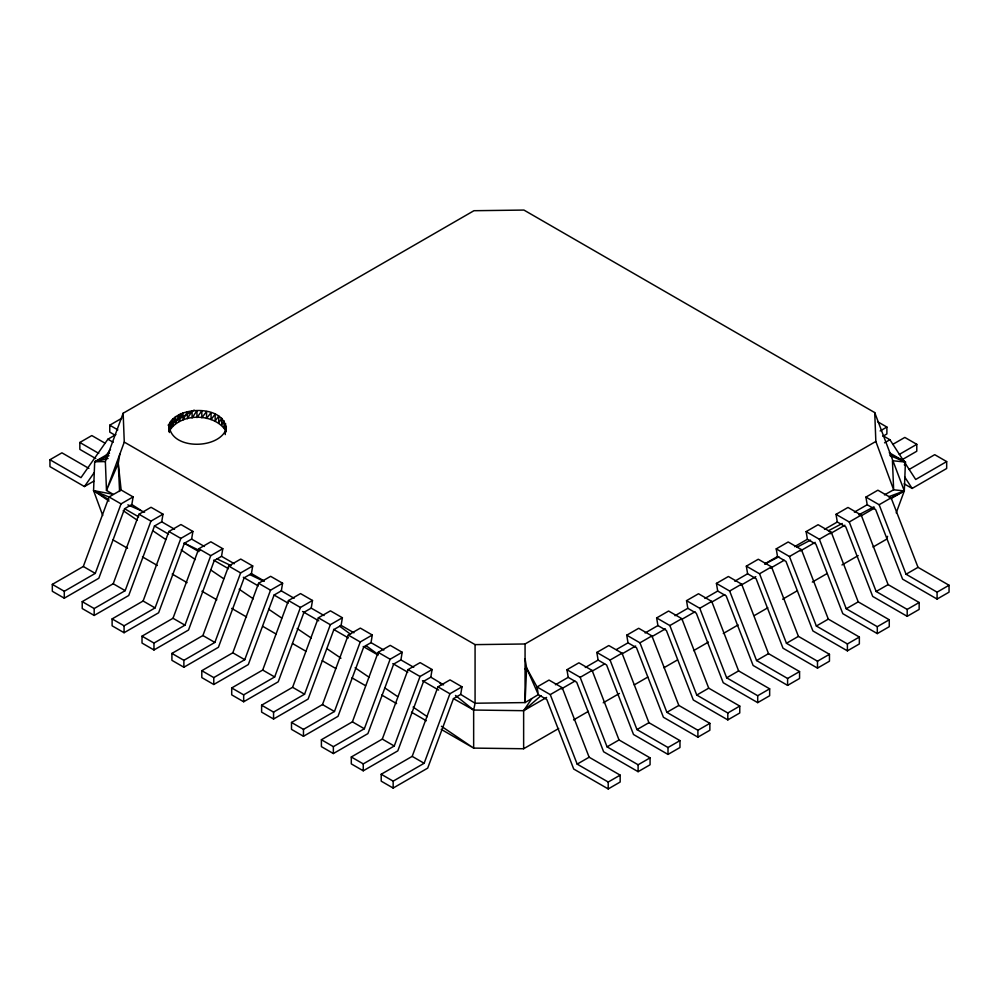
<?xml version="1.0" encoding="UTF-8"?>
<svg xmlns="http://www.w3.org/2000/svg" width="999" height="999" viewBox="0 0 999 999"><rect width="100%" height="100%" fill="white"/><g stroke="black" fill="none" stroke-linecap="round" stroke-linejoin="round"><path stroke-width="1.5" d="M109.54 453.171L94.693 461.738L93.569 490.596L113.137 494.28L106.481 490.434L105.357 461.575L123.152 413.236L473.938 210.714L523.926 210.065L874.724 412.587L875.848 441.446L525.062 643.98L525.062 702.584L475.074 703.234L460.714 694.43L453.471 698.613L427.697 768.119L393.156 788.061L381.206 781.156L381.206 774.25L412.187 756.368L437.962 686.85L450.025 679.894L461.975 686.8L460.714 694.43M226.286 426.248L226.186 431.83L226.186 429.071C218.544 450.174 168.581 449.95 169.293 424.15C177.822 404.982 227.497 405.107 225.562 430.369C213.836 412.774 180.307 412.712 169.293 431.056L169.293 424.15L168.781 431.093M896.215 512.887L904.307 490.921L905.431 462.05L889.26 452.722M525.062 668.93L526.61 668.044L525.062 702.584L538.324 694.617L546.803 699.512L573.713 769.03L608.216 788.935L620.167 782.03L620.167 775.137L589.135 757.217L562.225 687.699L549.013 680.069L537.05 686.975L538.324 694.617L526.61 668.044L525.062 658.753M169.293 431.056L170.629 421.441L170.629 428.346L172.727 418.893L172.727 425.799L175.549 416.595L175.549 423.501L179.008 414.597L179.008 421.503L182.992 412.974L182.992 419.88L187.4 411.75L187.4 418.656L192.095 410.989L192.095 417.894L196.953 410.689L196.953 417.594L201.823 410.864L201.823 417.769L206.568 411.526L206.568 418.431L211.064 412.624L211.064 419.53L215.16 414.16L215.16 421.066L218.756 416.059L218.756 422.964L221.741 418.294L221.741 425.199L224.038 420.779L224.038 427.684L225.562 423.464L225.562 430.369M119.58 491.446L118.257 463.486L119.793 454.283M121.141 490.01L109.078 496.978L83.304 566.483L52.323 584.378L52.323 591.283L64.286 598.189L98.826 578.246L124.588 508.741L131.831 504.557L133.104 496.915L121.141 490.01L118.257 463.486L116.733 462.599M161.726 521.815L162.999 514.185L151.036 507.28L138.986 514.235L113.212 583.753L82.218 601.635L82.218 608.541L94.181 615.446L128.721 595.504L154.495 525.998L161.726 521.815L174.538 529.22M191.621 539.085L192.894 531.443L180.931 524.537L168.881 531.505L143.107 601.011L112.113 618.905L112.113 625.811L124.076 632.717L158.616 612.774L184.39 543.256L191.621 539.085L204.445 546.478M221.528 556.343L222.789 548.701L210.839 541.795L198.776 548.763L173.002 618.269L142.02 636.163L142.02 643.069L153.971 649.974L188.511 630.032L214.285 560.514L221.528 556.343L234.34 563.736M251.423 573.601L252.697 565.971L240.734 559.065L228.671 566.021L202.897 635.539L171.915 653.421L171.915 660.327L183.878 667.232L218.419 647.29L244.181 577.784L251.423 573.601L264.236 581.006M281.318 590.871L282.592 583.229L270.629 576.323L258.579 583.279L232.804 652.797L201.81 670.691L201.81 677.597L213.774 684.49L248.314 664.56L274.088 595.042L281.318 590.871L294.131 598.264M311.213 608.129L312.487 600.486L300.524 593.581L288.474 600.549L262.7 670.054L231.706 687.949L231.706 694.854L243.669 701.76L278.209 681.817L303.983 612.3L311.213 608.129L324.038 615.521M341.121 625.386L342.382 617.744L330.432 610.851L318.369 617.807L292.595 687.312L261.613 705.207L261.613 712.112L273.564 719.018L308.104 699.075L333.878 629.57L341.121 625.386L353.933 632.792M371.016 642.644L372.29 635.014L360.327 628.109L348.264 635.064L322.49 704.582L291.508 722.477L291.508 729.37L303.471 736.275L338.012 716.333L363.773 646.828L371.016 642.644L383.828 650.049M400.911 659.914L402.185 652.272L390.222 645.366L378.171 652.335L352.397 721.84L321.403 739.735L321.403 746.64L333.366 753.546L367.907 733.603L393.681 664.085L400.911 659.914L413.723 667.307M430.806 677.172L432.08 669.53L420.117 662.624L408.067 669.592L382.292 739.098L351.298 756.992L351.298 763.898L363.261 770.803L397.802 750.861L423.576 681.355L430.806 677.172L443.581 684.839M179.633 418.481L180.657 413.549M558.716 728.496L523.638 748.75L473.651 748.101L473.651 710.039L475.074 703.234L475.074 644.63L124.276 442.095L123.152 413.236M124.276 442.095L106.481 490.434L118.257 463.486M904.357 464.985L905.431 462.05L890.159 454.295M887.587 536.326L886.513 539.248L873.014 547.04M52.323 584.378L64.286 591.283L95.267 573.389L121.041 503.883L133.104 496.915M82.218 601.635L94.181 608.541L125.162 590.659L150.936 521.141L162.999 514.185M112.113 618.905L124.076 625.811L155.07 607.916L180.844 538.399L192.894 531.443M142.02 636.163L153.971 643.069L184.965 625.174L210.739 555.669L222.789 548.701M171.915 653.421L183.878 660.327L214.86 642.432L240.634 572.927L252.697 565.971M201.81 670.691L213.774 677.597L244.755 659.702L270.529 590.184L282.592 583.229M231.706 687.949L243.669 694.854L274.663 676.96L300.437 607.454L312.487 600.486M261.613 705.207L273.564 712.112L304.558 694.218L330.332 624.712L342.382 617.744M291.508 722.477L303.471 729.37L334.453 711.488L360.227 641.97L372.29 635.014M321.403 739.735L333.366 746.64L364.348 728.746L390.122 659.24L402.185 652.272M351.298 756.992L363.261 763.898L394.255 746.003L420.03 676.498L432.08 669.53M381.206 774.25L393.156 781.156L424.15 763.273L449.925 693.756L461.975 686.8M523.638 748.75L523.638 710.689L531.718 698.738M115.872 434.602L107.892 439.21L80.981 477.647L49.95 459.727L49.95 466.633L84.44 486.55L93.744 481.181M84.44 486.55L93.993 472.902M106.144 455.544L110.489 449.35M453.471 698.613L473.651 710.039L523.638 710.689L541.008 695.704M49.95 459.727L61.913 452.822L88.899 468.406M95.767 458.566L79.845 449.375L79.845 442.47L91.808 435.564L105.307 443.356M115.047 435.177L109.753 432.105L109.753 425.199L121.703 418.294M168.107 425.137L194.156 410.102M880.144 430.956L886.887 427.06L886.887 433.966L882.904 436.276M884.552 442.819L889.922 439.735L915.696 479.483L946.677 461.588L946.677 468.494L912.137 488.436L904.17 483.828M892.694 444.418L904.819 437.425L916.782 444.33L916.782 451.236L902.172 459.665M899.262 454.445L916.782 444.33M909.115 469.468L934.714 454.682L946.677 461.588M566.945 669.717L578.908 662.812L592.12 670.441L619.03 739.947L650.074 757.866L650.074 764.772L638.111 771.678L603.621 751.76L576.71 682.255L568.219 677.347L566.945 669.717L580.169 677.347L607.067 746.852L638.111 764.772L650.074 757.866M596.84 652.447L608.803 645.541L622.027 653.171L648.925 722.689L679.969 740.609L679.969 747.514L668.006 754.42L633.516 734.502L606.605 664.997L598.114 660.089L596.84 652.447L610.064 660.077L636.975 729.595L668.006 747.514L679.969 740.609M626.748 635.189L638.698 628.284L651.922 635.913L678.833 705.431L709.864 723.351L709.864 730.257L697.901 737.15L663.411 717.245L636.5 647.727L628.009 642.832L626.748 635.189L639.959 642.819L666.87 712.337L697.901 730.257L709.864 723.351M656.643 617.931L668.606 611.026L681.817 618.656L708.728 688.161L739.76 706.081L739.76 712.986L727.809 719.892L693.306 699.974L666.395 630.469L657.916 625.561L656.643 617.931L669.854 625.561L696.765 695.067L727.809 712.986L739.76 706.081M686.538 600.661L698.501 593.756L711.713 601.398L738.623 670.903L769.655 688.823L769.655 695.729L757.704 702.634L723.214 682.717L696.303 613.211L687.811 608.304L686.538 600.661L699.762 608.291L726.66 677.809L757.704 695.729L769.655 688.823M716.433 583.404L728.396 576.498L741.62 584.128L768.518 653.646L799.562 671.565L799.562 678.471L787.599 685.376L753.109 665.459L726.198 595.941L717.707 591.046L716.433 583.404L729.657 591.033L756.568 660.551L787.599 678.471L799.562 671.565M746.34 566.146L758.291 559.24L771.515 566.87L798.426 636.375L829.457 654.295L829.457 661.201L817.494 668.106L783.004 648.189L756.093 578.683L747.602 573.776L746.34 566.146L759.552 573.776L786.463 643.281L817.494 661.201L829.457 654.295M776.235 548.876L788.199 541.982L801.41 549.612L828.321 619.118L859.352 637.037L859.352 643.943L847.402 650.849L812.899 630.931L785.988 561.426L777.509 556.518L776.235 548.876L789.447 556.518L816.358 626.023L847.402 643.943L859.352 637.037M806.131 531.618L818.094 524.712L831.305 532.342L858.216 601.86L889.26 619.78L889.26 626.685L877.297 633.591L842.806 613.673L815.896 544.155L807.404 539.26L806.131 531.618L819.355 539.248L846.253 608.766L877.297 626.685L889.26 619.78M836.026 514.36L847.989 507.455L861.213 515.084L888.111 584.602L919.155 602.509L919.155 609.415L907.192 616.321L872.701 596.415L845.791 526.898L837.299 522.002L836.026 514.36L849.25 521.99L876.16 591.495L907.192 609.415L919.155 602.509M865.933 497.102L877.884 490.197L891.108 497.827L918.019 567.332L949.05 585.252L949.05 592.157L937.087 599.063L902.596 579.145L875.686 509.64L867.194 504.732L865.933 497.102L879.145 504.732L906.056 574.238L937.087 592.157L949.05 585.252M555.407 684.752L568.219 677.347M585.302 667.482L598.114 660.089M616.483 649.487L628.009 642.832M645.104 632.966L657.916 625.561M674.999 615.709L687.811 608.304M704.894 598.438L717.707 591.046M734.789 581.181L747.602 573.776M764.697 563.923L777.509 556.518M794.592 546.653L807.404 539.26M824.487 529.395L837.299 522.002M854.382 512.137L867.194 504.732M526.61 668.044L537.05 686.975L550.262 694.605L562.225 687.699M580.169 677.347L592.12 670.441M610.064 660.077L622.027 653.171M639.959 642.819L651.922 635.913M669.854 625.561L681.817 618.656M699.762 608.291L711.713 601.398M729.657 591.033L741.62 584.128M759.552 573.776L771.515 566.87M789.447 556.518L801.41 549.612M819.355 539.248L831.305 532.342M849.25 521.99L861.213 515.084M879.145 504.732L891.108 497.827M523.638 710.689L546.59 697.439M561.438 688.873L574.937 681.081M592.482 670.941L604.632 663.935M622.177 653.796L635.676 646.003M651.872 636.65L665.371 628.858M681.568 619.505L695.067 611.713M711.276 602.36L724.774 594.567M740.971 585.214L755.818 576.648M770.666 568.069L784.165 560.277M800.361 550.924L815.209 542.357M830.057 533.778L844.904 525.212M861.101 515.859L874.6 508.066M890.808 498.713L904.307 490.921L874.724 412.587M573.551 719.929L588.386 711.363M603.221 702.796L619.417 693.456M634.253 684.889L647.739 677.097M663.923 667.757L677.422 659.964M693.606 650.624L708.441 642.057M723.288 633.491L738.124 624.924M754.307 615.571L767.794 607.779M782.642 599.213L797.477 590.646M812.312 582.08L827.16 573.513M841.995 564.947L858.178 555.606M550.262 694.605L577.172 764.123L589.135 757.217M607.067 746.852L619.03 739.947M636.975 729.595L648.925 722.689M666.87 712.337L678.833 705.431M696.765 695.067L708.728 688.161M726.66 677.809L738.623 670.903M756.568 660.551L768.518 653.646M786.463 643.281L798.426 636.375M816.358 626.023L828.321 619.118M846.253 608.766L858.216 601.86M876.16 591.495L888.111 584.602M906.056 574.238L918.019 567.332M577.172 764.123L608.216 782.03L620.167 775.137M884.427 494.905L893.643 489.785L904.307 490.921L890.521 498.151M765.084 563.985L778.87 556.755M796.79 547.34L810.564 540.109M828.483 530.706L842.269 523.476M858.815 514.785L873.975 506.83M105.357 461.575L94.693 461.738L108.966 455.731M888.611 496.765L904.307 490.921M94.693 461.738L108.104 458.491M475.074 644.63L525.062 643.98M109.291 497.14L93.569 490.596L102.735 515.496M127.86 504.857L144.593 512.225M889.847 455.494L905.431 462.05L892.444 460.714L893.643 489.785L875.848 441.446M184.39 543.256L199.8 550.636M217.07 558.916L231.081 565.621M249.75 574.562L263.761 581.281M877.584 421.69L886.887 427.06M883.278 435.889L889.922 439.735M109.753 425.199L117.845 429.882M107.892 439.21L113.187 442.257M79.845 442.47L98.739 453.371M109.078 496.978L121.041 503.883M138.986 514.235L150.936 521.141M168.881 531.505L180.844 538.399M198.776 548.763L210.739 555.669M228.671 566.021L240.634 572.927M258.579 583.279L270.529 590.184M288.474 600.549L300.437 607.454M318.369 617.807L330.332 624.712M348.264 635.064L360.227 641.97M378.171 652.335L390.122 659.24M408.067 669.592L420.03 676.498M437.962 686.85L449.925 693.756M124.588 508.741L138.686 516.87M154.395 525.936L168.581 534.14M184.041 543.056L198.851 551.61M213.674 560.164L228.496 568.718M243.306 577.272L258.279 585.913M274.088 595.042L288.174 603.184M302.585 611.5L318.756 620.829M333.579 629.395L348.389 637.949M363.211 646.503L378.034 655.057M392.844 663.611L407.767 672.227M422.49 680.719L438.648 690.059M112.712 539.722L127.585 548.301M142.457 556.88L157.33 565.471M172.19 574.05L187.063 582.642M201.935 591.221L216.808 599.812M231.681 608.391L246.541 616.982M262.762 626.348L276.286 634.153M292.507 643.518L306.019 651.323M322.24 660.689L335.764 668.493M351.985 677.859L365.509 685.664M381.73 695.029L396.591 703.608M411.463 712.2L426.336 720.779M441.208 729.37L473.651 748.101L441.433 726.273M83.304 566.483L95.267 573.389M113.212 583.753L125.162 590.659M143.107 601.011L155.07 607.916M173.002 618.269L184.965 625.174M202.897 635.539L214.86 642.432M232.804 652.797L244.755 659.702M262.7 670.054L274.663 676.96M292.595 687.312L304.558 694.218M322.49 704.582L334.453 711.488M352.397 721.84L364.348 728.746M382.292 739.098L394.255 746.003M412.187 756.368L424.15 763.273M108.816 499.587L93.569 490.596L109.028 501.073M131.831 504.557L140.722 510.202M123.202 510.676L137.375 520.279M152.835 530.756L165.722 539.485M181.181 549.962L195.354 559.565M210.814 570.029L223.701 578.758M239.161 589.235L253.334 598.838M268.793 609.315L281.681 618.044M297.14 628.521L311.313 638.111M326.773 648.588L340.946 658.191M355.12 667.794L369.293 677.397M384.752 687.874L397.627 696.603M413.099 707.08L427.26 716.67M339.672 626.223L350.587 634.265M365.946 645.579L378.084 654.507M439.697 682.816L442.132 684.765M455.469 695.454L473.651 710.039M904.657 476.898L912.137 488.436M169.093 429.77L169.405 432.517M937.087 592.157L937.087 599.063M907.192 609.415L907.192 616.321M877.297 626.685L877.297 633.591M847.402 643.943L847.402 650.849M817.494 661.201L817.494 668.106M787.599 678.471L787.599 685.376M757.704 695.729L757.704 702.634M727.809 712.986L727.809 719.892M697.901 730.257L697.901 737.15M668.006 747.514L668.006 754.42M638.111 764.772L638.111 771.678M608.216 782.03L608.216 788.935M393.156 781.156L393.156 788.061M363.261 763.898L363.261 770.803M333.366 746.64L333.366 753.546M303.471 729.37L303.471 736.275M273.564 712.112L273.564 719.018M243.669 694.854L243.669 701.76M225.262 431.83L225.262 434.59M213.774 677.597L213.774 684.49M183.878 660.327L183.878 667.232M153.971 643.069L153.971 649.974M124.076 625.811L124.076 632.717M94.181 608.541L94.181 615.446M64.286 591.283L64.286 598.189"/></g></svg>
